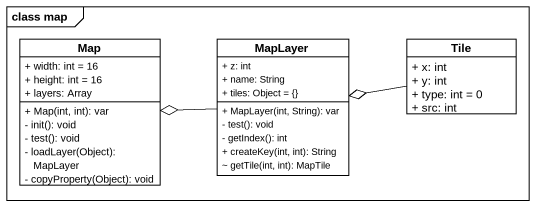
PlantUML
@startuml
mainframe class map
hide circle
hide empty members
skinparam classAttributeIconSize 0
class "Map" as Map_ {
  + width: int = 16
  + height: int = 16
  + layers: Array
  + Map(int, int): var
  - init(): void
  - test(): void
  - loadLayer(Object): MapLayer
  - copyProperty(Object): void
}
class MapLayer {
  + z: int
  + name: String
  + tiles: Object = {}
  + MapLayer(int, String): var
  - test(): void
  - getIndex(): int
  + createKey(int, int): String
  ~ getTile(int, int): MapTile
}
class Tile {
  + x: int
  + y: int
  + type: int = 0
  + src: int
}
MapLayer -left-o Map_
Tile -left-o MapLayer
@enduml
